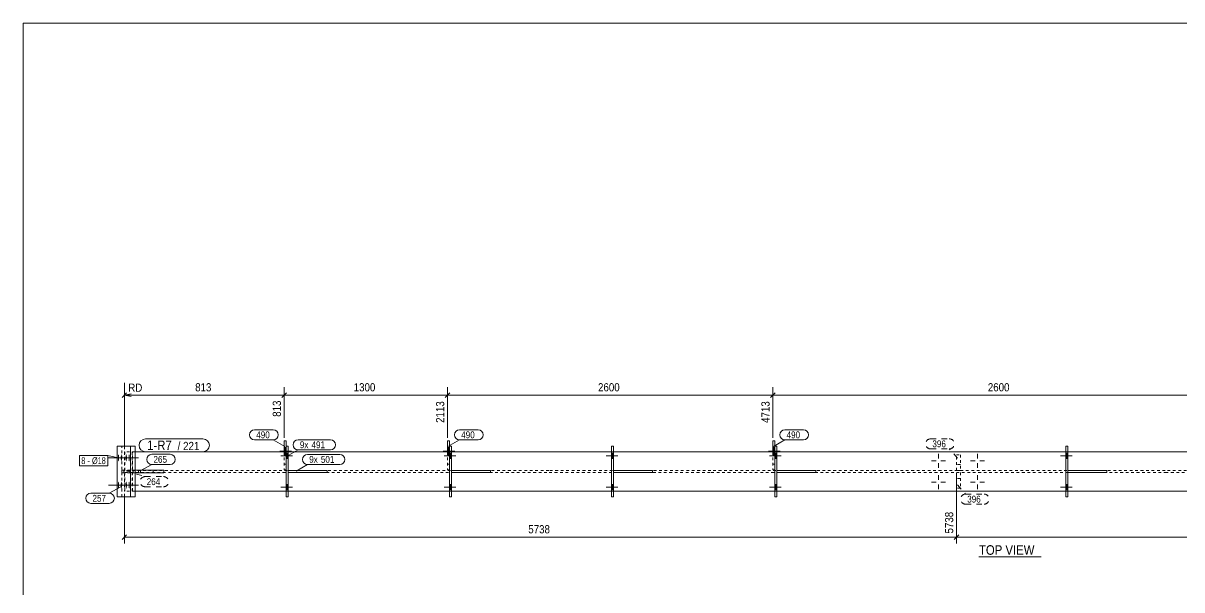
# Model space of a CAD drawing. Header units: millimetres. Extents: x 2 to 825, y 1 to 579.
# Drawn here: x 5 to 429.4, y 371.5 to 579 of the extents above; entities that cross this region are included whole.
import ezdxf

# ---------------------------------------------------------------- set-up
doc = ezdxf.new("R2010")
doc.units = ezdxf.units.MM
for name, pattern in [('XKITLINE00', [0]), ('XKITLINE01', [4, 1, -1, 1, -1]), ('XKITLINE02', [4, 2, -2])]:
    doc.linetypes.add(name, pattern=pattern)
for name, color, linetype, lineweight in [('Bolt', 3, 'Continuous', 0), ('BoltMark', 7, 'Continuous', 0), ('Dimensions', 7, 'Continuous', 0), ('DrawingSheet', 5, 'Continuous', 0), ('OtherObjectType', 7, 'Continuous', 0), ('Part', 2, 'Continuous', 0), ('PartMark', 7, 'Continuous', 0)]:
    doc.layers.add(name, color=color, linetype=linetype, lineweight=lineweight)
doc.styles.add('ARIAL', font='ARIAL.TTF')
doc.styles.add('ARIAL_NARROW', font='ARIALN.TTF')

# ---------------------------------------------------------------- blocks, each defined once
blk = doc.blocks.new('*A55')
at = {"layer": 'Bolt'}
blk.add_hatch(color=3, dxfattribs=at).paths.add_polyline_path([(161.13, 420.83), (160.41, 420.83), (160.41, 423.64), (161.13, 423.64)], flags=17)
at = {"layer": 'Bolt', "color": 3, "linetype": 'XKITLINE00', "lineweight": 0}
for p, q in [((163.06, 422.23), (158.77, 422.23)), ((161.13, 423.64), (160.41, 423.64)), ((161.13, 420.83), (160.41, 420.83))]:
    blk.add_line(p, q, dxfattribs=at)
blk = doc.blocks.new('*A56')
at = {"layer": 'Bolt'}
for points in [[(161.13, 421.52), (161.84, 421.52), (161.84, 419.52), (161.13, 419.52)], [(161.13, 421.52), (161.84, 421.52), (161.84, 419.52), (161.13, 419.52)], [(161.13, 410.09), (161.84, 410.09), (161.84, 408.09), (161.13, 408.09)], [(161.13, 410.09), (161.84, 410.09), (161.84, 408.09), (161.13, 408.09)]]:
    blk.add_hatch(color=3, dxfattribs=at).paths.add_polyline_path(points, flags=17)
at = {"layer": 'Bolt', "color": 3, "linetype": 'XKITLINE00', "lineweight": 0}
for p, q in [((163.5, 420.52), (159.21, 420.52)), ((163.5, 420.52), (159.21, 420.52)), ((161.84, 421.52), (161.13, 421.52)), ((161.84, 421.52), (161.13, 421.52)), ((161.84, 419.52), (161.13, 419.52)), ((161.84, 419.52), (161.13, 419.52)), ((163.5, 409.09), (159.21, 409.09)), ((163.5, 409.09), (159.21, 409.09)), ((161.84, 410.09), (161.13, 410.09)), ((161.84, 410.09), (161.13, 410.09)), ((161.84, 408.09), (161.13, 408.09)), ((161.84, 408.09), (161.13, 408.09))]:
    blk.add_line(p, q, dxfattribs=at)
blk = doc.blocks.new('*A57')
at = {"layer": 'Bolt'}
for points in [[(220.48, 421.52), (221.2, 421.52), (221.2, 419.52), (220.48, 419.52)], [(220.48, 421.52), (221.2, 421.52), (221.2, 419.52), (220.48, 419.52)], [(220.48, 410.09), (221.2, 410.09), (221.2, 408.09), (220.48, 408.09)], [(220.48, 410.09), (221.2, 410.09), (221.2, 408.09), (220.48, 408.09)]]:
    blk.add_hatch(color=3, dxfattribs=at).paths.add_polyline_path(points, flags=17)
at = {"layer": 'Bolt', "color": 3, "linetype": 'XKITLINE00', "lineweight": 0}
for p, q in [((222.86, 420.52), (218.57, 420.52)), ((222.86, 420.52), (218.57, 420.52)), ((221.2, 421.52), (220.48, 421.52)), ((221.2, 421.52), (220.48, 421.52)), ((221.2, 419.52), (220.48, 419.52)), ((221.2, 419.52), (220.48, 419.52)), ((222.86, 409.09), (218.57, 409.09)), ((222.86, 409.09), (218.57, 409.09)), ((221.2, 410.09), (220.48, 410.09)), ((221.2, 410.09), (220.48, 410.09)), ((221.2, 408.09), (220.48, 408.09)), ((221.2, 408.09), (220.48, 408.09))]:
    blk.add_line(p, q, dxfattribs=at)
blk = doc.blocks.new('*A58')
at = {"layer": 'Bolt'}
blk.add_hatch(color=3, dxfattribs=at).paths.add_polyline_path([(280.3, 420.83), (279.58, 420.83), (279.58, 423.64), (280.3, 423.64)], flags=17)
at = {"layer": 'Bolt', "color": 3, "linetype": 'XKITLINE00', "lineweight": 0}
for p, q in [((282.23, 422.23), (277.94, 422.23)), ((280.3, 423.64), (279.58, 423.64)), ((280.3, 420.83), (279.58, 420.83))]:
    blk.add_line(p, q, dxfattribs=at)
blk = doc.blocks.new('*A59')
at = {"layer": 'Bolt'}
for points in [[(280.3, 421.52), (281.01, 421.52), (281.01, 419.52), (280.3, 419.52)], [(280.3, 421.52), (281.01, 421.52), (281.01, 419.52), (280.3, 419.52)], [(280.3, 410.09), (281.01, 410.09), (281.01, 408.09), (280.3, 408.09)], [(280.3, 410.09), (281.01, 410.09), (281.01, 408.09), (280.3, 408.09)]]:
    blk.add_hatch(color=3, dxfattribs=at).paths.add_polyline_path(points, flags=17)
at = {"layer": 'Bolt', "color": 3, "linetype": 'XKITLINE00', "lineweight": 0}
for p, q in [((282.67, 420.52), (278.38, 420.52)), ((282.67, 420.52), (278.38, 420.52)), ((281.01, 421.52), (280.3, 421.52)), ((281.01, 421.52), (280.3, 421.52)), ((281.01, 419.52), (280.3, 419.52)), ((281.01, 419.52), (280.3, 419.52)), ((282.67, 409.09), (278.38, 409.09)), ((282.67, 409.09), (278.38, 409.09)), ((281.01, 410.09), (280.3, 410.09)), ((281.01, 410.09), (280.3, 410.09)), ((281.01, 408.09), (280.3, 408.09)), ((281.01, 408.09), (280.3, 408.09))]:
    blk.add_line(p, q, dxfattribs=at)
blk = doc.blocks.new('*A60')
at = {"layer": 'Bolt'}
for points in [[(386.86, 421.52), (387.57, 421.52), (387.57, 419.52), (386.86, 419.52)], [(386.86, 421.52), (387.57, 421.52), (387.57, 419.52), (386.86, 419.52)], [(386.86, 410.09), (387.57, 410.09), (387.57, 408.09), (386.86, 408.09)], [(386.86, 410.09), (387.57, 410.09), (387.57, 408.09), (386.86, 408.09)]]:
    blk.add_hatch(color=3, dxfattribs=at).paths.add_polyline_path(points, flags=17)
at = {"layer": 'Bolt', "color": 3, "linetype": 'XKITLINE00', "lineweight": 0}
for p, q in [((389.23, 420.52), (384.95, 420.52)), ((389.23, 420.52), (384.95, 420.52)), ((387.57, 421.52), (386.86, 421.52)), ((387.57, 421.52), (386.86, 421.52)), ((387.57, 419.52), (386.86, 419.52)), ((387.57, 419.52), (386.86, 419.52)), ((389.23, 409.09), (384.95, 409.09)), ((389.23, 409.09), (384.95, 409.09)), ((387.57, 410.09), (386.86, 410.09)), ((387.57, 410.09), (386.86, 410.09)), ((387.57, 408.09), (386.86, 408.09)), ((387.57, 408.09), (386.86, 408.09))]:
    blk.add_line(p, q, dxfattribs=at)
blk = doc.blocks.new('*A69')
at = {"layer": 'Bolt'}
for points in [[(40.14, 419.74), (40.14, 419.68), (40.14, 419.61), (40.14, 419.55), (40.14, 419.49), (40.13, 419.43), (40.13, 419.37), (40.13, 419.31), (40.12, 419.25), (40.12, 419.2), (40.11, 419.14), (40.11, 419.09), (40.1, 419.04), (40.09, 418.99), (40.08, 418.94), (40.08, 418.89), (40.07, 418.85), (40.06, 418.81), (40.05, 418.77), (40.04, 418.73), (40.03, 418.7), (40.02, 418.67), (40.01, 418.64), (40, 418.62), (39.99, 418.59), (39.98, 418.57), (39.97, 418.56), (39.96, 418.54), (39.95, 418.53), (39.94, 418.52), (39.93, 418.52), (39.92, 418.52), (39.91, 418.52), (39.9, 418.52), (39.89, 418.53), (39.87, 418.54), (39.86, 418.56), (39.85, 418.57), (39.84, 418.59), (39.83, 418.62), (39.82, 418.64), (39.81, 418.67), (39.8, 418.7), (39.79, 418.73), (39.78, 418.77), (39.78, 418.81), (39.77, 418.85), (39.76, 418.89), (39.75, 418.94), (39.74, 418.99), (39.74, 419.04), (39.73, 419.09), (39.73, 419.14), (39.72, 419.2), (39.72, 419.25), (39.71, 419.31), (39.71, 419.37), (39.7, 419.43), (39.7, 419.49), (39.7, 419.55), (39.7, 419.61), (39.7, 419.68), (39.69, 419.74), (39.69, 419.8), (39.69, 419.87), (39.7, 419.93), (39.7, 419.99), (39.7, 420.05), (39.7, 420.12), (39.7, 420.18), (39.71, 420.24), (39.71, 420.3), (39.72, 420.35), (39.72, 420.41), (39.73, 420.46), (39.73, 420.52), (39.74, 420.57), (39.74, 420.62), (39.75, 420.67), (39.76, 420.71), (39.77, 420.76), (39.78, 420.8), (39.78, 420.84), (39.79, 420.87), (39.8, 420.91), (39.81, 420.94), (39.82, 420.97), (39.83, 420.99), (39.84, 421.01), (39.85, 421.03), (39.86, 421.05), (39.87, 421.06), (39.89, 421.08), (39.9, 421.08), (39.91, 421.09), (39.92, 421.09), (39.93, 421.09), (39.94, 421.08), (39.95, 421.08), (39.96, 421.06), (39.97, 421.05), (39.98, 421.03), (39.99, 421.01), (40, 420.99), (40.01, 420.97), (40.02, 420.94), (40.03, 420.91), (40.04, 420.87), (40.05, 420.84), (40.06, 420.8), (40.07, 420.76), (40.08, 420.71), (40.08, 420.67), (40.09, 420.62), (40.1, 420.57), (40.11, 420.52), (40.11, 420.46), (40.12, 420.41), (40.12, 420.35), (40.13, 420.3), (40.13, 420.24), (40.13, 420.18), (40.14, 420.12), (40.14, 420.05), (40.14, 419.99), (40.14, 419.93), (40.14, 419.87), (40.14, 419.8)], [(41.19, 419.74), (41.19, 419.68), (41.19, 419.61), (41.19, 419.55), (41.19, 419.49), (41.18, 419.43), (41.18, 419.37), (41.17, 419.31), (41.17, 419.25), (41.17, 419.2), (41.16, 419.14), (41.15, 419.09), (41.15, 419.04), (41.14, 418.99), (41.13, 418.94), (41.13, 418.89), (41.12, 418.85), (41.11, 418.81), (41.1, 418.77), (41.09, 418.73), (41.08, 418.7), (41.07, 418.67), (41.06, 418.64), (41.05, 418.62), (41.04, 418.59), (41.03, 418.57), (41.02, 418.56), (41.01, 418.54), (41, 418.53), (40.99, 418.52), (40.98, 418.52), (40.97, 418.52), (40.96, 418.52), (40.95, 418.52), (40.93, 418.53), (40.92, 418.54), (40.91, 418.56), (40.9, 418.57), (40.89, 418.59), (40.88, 418.62), (40.87, 418.64), (40.86, 418.67), (40.85, 418.7), (40.84, 418.73), (40.83, 418.77), (40.82, 418.81), (40.82, 418.85), (40.81, 418.89), (40.8, 418.94), (40.79, 418.99), (40.79, 419.04), (40.78, 419.09), (40.77, 419.14), (40.77, 419.2), (40.76, 419.25), (40.76, 419.31), (40.76, 419.37), (40.75, 419.43), (40.75, 419.49), (40.75, 419.55), (40.75, 419.61), (40.74, 419.68), (40.74, 419.74), (40.74, 419.8), (40.74, 419.87), (40.74, 419.93), (40.75, 419.99), (40.75, 420.05), (40.75, 420.12), (40.75, 420.18), (40.76, 420.24), (40.76, 420.3), (40.76, 420.35), (40.77, 420.41), (40.77, 420.46), (40.78, 420.52), (40.79, 420.57), (40.79, 420.62), (40.8, 420.67), (40.81, 420.71), (40.82, 420.76), (40.82, 420.8), (40.83, 420.84), (40.84, 420.87), (40.85, 420.91), (40.86, 420.94), (40.87, 420.97), (40.88, 420.99), (40.89, 421.01), (40.9, 421.03), (40.91, 421.05), (40.92, 421.06), (40.93, 421.08), (40.95, 421.08), (40.96, 421.09), (40.97, 421.09), (40.98, 421.09), (40.99, 421.08), (41, 421.08), (41.01, 421.06), (41.02, 421.05), (41.03, 421.03), (41.04, 421.01), (41.05, 420.99), (41.06, 420.97), (41.07, 420.94), (41.08, 420.91), (41.09, 420.87), (41.1, 420.84), (41.11, 420.8), (41.12, 420.76), (41.13, 420.71), (41.13, 420.67), (41.14, 420.62), (41.15, 420.57), (41.15, 420.52), (41.16, 420.46), (41.17, 420.41), (41.17, 420.35), (41.17, 420.3), (41.18, 420.24), (41.18, 420.18), (41.19, 420.12), (41.19, 420.05), (41.19, 419.99), (41.19, 419.93), (41.19, 419.87), (41.19, 419.8)], [(42.99, 419.74), (42.99, 419.68), (42.99, 419.61), (42.99, 419.55), (42.98, 419.49), (42.98, 419.43), (42.98, 419.37), (42.97, 419.31), (42.97, 419.25), (42.96, 419.2), (42.96, 419.14), (42.95, 419.09), (42.95, 419.04), (42.94, 418.99), (42.93, 418.94), (42.92, 418.89), (42.92, 418.85), (42.91, 418.81), (42.9, 418.77), (42.89, 418.73), (42.88, 418.7), (42.87, 418.67), (42.86, 418.64), (42.85, 418.62), (42.84, 418.59), (42.83, 418.57), (42.82, 418.56), (42.81, 418.54), (42.8, 418.53), (42.79, 418.52), (42.78, 418.52), (42.77, 418.52), (42.75, 418.52), (42.74, 418.52), (42.73, 418.53), (42.72, 418.54), (42.71, 418.56), (42.7, 418.57), (42.69, 418.59), (42.68, 418.62), (42.67, 418.64), (42.66, 418.67), (42.65, 418.7), (42.64, 418.73), (42.63, 418.77), (42.62, 418.81), (42.61, 418.85), (42.61, 418.89), (42.6, 418.94), (42.59, 418.99), (42.59, 419.04), (42.58, 419.09), (42.57, 419.14), (42.57, 419.2), (42.56, 419.25), (42.56, 419.31), (42.55, 419.37), (42.55, 419.43), (42.55, 419.49), (42.55, 419.55), (42.54, 419.61), (42.54, 419.68), (42.54, 419.74), (42.54, 419.8), (42.54, 419.87), (42.54, 419.93), (42.54, 419.99), (42.55, 420.05), (42.55, 420.12), (42.55, 420.18), (42.55, 420.24), (42.56, 420.3), (42.56, 420.35), (42.57, 420.41), (42.57, 420.46), (42.58, 420.52), (42.59, 420.57), (42.59, 420.62), (42.6, 420.67), (42.61, 420.71), (42.61, 420.76), (42.62, 420.8), (42.63, 420.84), (42.64, 420.87), (42.65, 420.91), (42.66, 420.94), (42.67, 420.97), (42.68, 420.99), (42.69, 421.01), (42.7, 421.03), (42.71, 421.05), (42.72, 421.06), (42.73, 421.08), (42.74, 421.08), (42.75, 421.09), (42.77, 421.09), (42.78, 421.09), (42.79, 421.08), (42.8, 421.08), (42.81, 421.06), (42.82, 421.05), (42.83, 421.03), (42.84, 421.01), (42.85, 420.99), (42.86, 420.97), (42.87, 420.94), (42.88, 420.91), (42.89, 420.87), (42.9, 420.84), (42.91, 420.8), (42.92, 420.76), (42.92, 420.71), (42.93, 420.67), (42.94, 420.62), (42.95, 420.57), (42.95, 420.52), (42.96, 420.46), (42.96, 420.41), (42.97, 420.35), (42.97, 420.3), (42.98, 420.24), (42.98, 420.18), (42.98, 420.12), (42.99, 420.05), (42.99, 419.99), (42.99, 419.93), (42.99, 419.87), (42.99, 419.8)], [(44.04, 419.74), (44.04, 419.68), (44.04, 419.61), (44.03, 419.55), (44.03, 419.49), (44.03, 419.43), (44.03, 419.37), (44.02, 419.31), (44.02, 419.25), (44.01, 419.2), (44.01, 419.14), (44, 419.09), (43.99, 419.04), (43.99, 418.99), (43.98, 418.94), (43.97, 418.89), (43.97, 418.85), (43.96, 418.81), (43.95, 418.77), (43.94, 418.73), (43.93, 418.7), (43.92, 418.67), (43.91, 418.64), (43.9, 418.62), (43.89, 418.59), (43.88, 418.57), (43.87, 418.56), (43.86, 418.54), (43.85, 418.53), (43.84, 418.52), (43.83, 418.52), (43.81, 418.52), (43.8, 418.52), (43.79, 418.52), (43.78, 418.53), (43.77, 418.54), (43.76, 418.56), (43.75, 418.57), (43.74, 418.59), (43.73, 418.62), (43.72, 418.64), (43.71, 418.67), (43.7, 418.7), (43.69, 418.73), (43.68, 418.77), (43.67, 418.81), (43.66, 418.85), (43.66, 418.89), (43.65, 418.94), (43.64, 418.99), (43.63, 419.04), (43.63, 419.09), (43.62, 419.14), (43.62, 419.2), (43.61, 419.25), (43.61, 419.31), (43.6, 419.37), (43.6, 419.43), (43.6, 419.49), (43.59, 419.55), (43.59, 419.61), (43.59, 419.68), (43.59, 419.74), (43.59, 419.8), (43.59, 419.87), (43.59, 419.93), (43.59, 419.99), (43.59, 420.05), (43.6, 420.12), (43.6, 420.18), (43.6, 420.24), (43.61, 420.3), (43.61, 420.35), (43.62, 420.41), (43.62, 420.46), (43.63, 420.52), (43.63, 420.57), (43.64, 420.62), (43.65, 420.67), (43.66, 420.71), (43.66, 420.76), (43.67, 420.8), (43.68, 420.84), (43.69, 420.87), (43.7, 420.91), (43.71, 420.94), (43.72, 420.97), (43.73, 420.99), (43.74, 421.01), (43.75, 421.03), (43.76, 421.05), (43.77, 421.06), (43.78, 421.08), (43.79, 421.08), (43.8, 421.09), (43.81, 421.09), (43.83, 421.09), (43.84, 421.08), (43.85, 421.08), (43.86, 421.06), (43.87, 421.05), (43.88, 421.03), (43.89, 421.01), (43.9, 420.99), (43.91, 420.97), (43.92, 420.94), (43.93, 420.91), (43.94, 420.87), (43.95, 420.84), (43.96, 420.8), (43.97, 420.76), (43.97, 420.71), (43.98, 420.67), (43.99, 420.62), (43.99, 420.57), (44, 420.52), (44.01, 420.46), (44.01, 420.41), (44.02, 420.35), (44.02, 420.3), (44.03, 420.24), (44.03, 420.18), (44.03, 420.12), (44.03, 420.05), (44.04, 419.99), (44.04, 419.93), (44.04, 419.87), (44.04, 419.8)], [(40.14, 409.74), (40.14, 409.68), (40.14, 409.61), (40.14, 409.55), (40.14, 409.49), (40.13, 409.43), (40.13, 409.37), (40.13, 409.31), (40.12, 409.25), (40.12, 409.2), (40.11, 409.14), (40.11, 409.09), (40.1, 409.04), (40.09, 408.99), (40.08, 408.94), (40.08, 408.89), (40.07, 408.85), (40.06, 408.81), (40.05, 408.77), (40.04, 408.73), (40.03, 408.7), (40.02, 408.67), (40.01, 408.64), (40, 408.62), (39.99, 408.59), (39.98, 408.57), (39.97, 408.56), (39.96, 408.54), (39.95, 408.53), (39.94, 408.52), (39.93, 408.52), (39.92, 408.52), (39.91, 408.52), (39.9, 408.52), (39.89, 408.53), (39.87, 408.54), (39.86, 408.56), (39.85, 408.57), (39.84, 408.59), (39.83, 408.62), (39.82, 408.64), (39.81, 408.67), (39.8, 408.7), (39.79, 408.73), (39.78, 408.77), (39.78, 408.81), (39.77, 408.85), (39.76, 408.89), (39.75, 408.94), (39.74, 408.99), (39.74, 409.04), (39.73, 409.09), (39.73, 409.14), (39.72, 409.2), (39.72, 409.25), (39.71, 409.31), (39.71, 409.37), (39.7, 409.43), (39.7, 409.49), (39.7, 409.55), (39.7, 409.61), (39.7, 409.68), (39.69, 409.74), (39.69, 409.8), (39.69, 409.87), (39.7, 409.93), (39.7, 409.99), (39.7, 410.05), (39.7, 410.12), (39.7, 410.18), (39.71, 410.24), (39.71, 410.3), (39.72, 410.35), (39.72, 410.41), (39.73, 410.46), (39.73, 410.52), (39.74, 410.57), (39.74, 410.62), (39.75, 410.67), (39.76, 410.71), (39.77, 410.76), (39.78, 410.8), (39.78, 410.84), (39.79, 410.87), (39.8, 410.91), (39.81, 410.94), (39.82, 410.97), (39.83, 410.99), (39.84, 411.01), (39.85, 411.03), (39.86, 411.05), (39.87, 411.06), (39.89, 411.08), (39.9, 411.08), (39.91, 411.09), (39.92, 411.09), (39.93, 411.09), (39.94, 411.08), (39.95, 411.08), (39.96, 411.06), (39.97, 411.05), (39.98, 411.03), (39.99, 411.01), (40, 410.99), (40.01, 410.97), (40.02, 410.94), (40.03, 410.91), (40.04, 410.87), (40.05, 410.84), (40.06, 410.8), (40.07, 410.76), (40.08, 410.71), (40.08, 410.67), (40.09, 410.62), (40.1, 410.57), (40.11, 410.52), (40.11, 410.46), (40.12, 410.41), (40.12, 410.35), (40.13, 410.3), (40.13, 410.24), (40.13, 410.18), (40.14, 410.12), (40.14, 410.05), (40.14, 409.99), (40.14, 409.93), (40.14, 409.87), (40.14, 409.8)], [(41.19, 409.74), (41.19, 409.68), (41.19, 409.61), (41.19, 409.55), (41.19, 409.49), (41.18, 409.43), (41.18, 409.37), (41.17, 409.31), (41.17, 409.25), (41.17, 409.2), (41.16, 409.14), (41.15, 409.09), (41.15, 409.04), (41.14, 408.99), (41.13, 408.94), (41.13, 408.89), (41.12, 408.85), (41.11, 408.81), (41.1, 408.77), (41.09, 408.73), (41.08, 408.7), (41.07, 408.67), (41.06, 408.64), (41.05, 408.62), (41.04, 408.59), (41.03, 408.57), (41.02, 408.56), (41.01, 408.54), (41, 408.53), (40.99, 408.52), (40.98, 408.52), (40.97, 408.52), (40.96, 408.52), (40.95, 408.52), (40.93, 408.53), (40.92, 408.54), (40.91, 408.56), (40.9, 408.57), (40.89, 408.59), (40.88, 408.62), (40.87, 408.64), (40.86, 408.67), (40.85, 408.7), (40.84, 408.73), (40.83, 408.77), (40.82, 408.81), (40.82, 408.85), (40.81, 408.89), (40.8, 408.94), (40.79, 408.99), (40.79, 409.04), (40.78, 409.09), (40.77, 409.14), (40.77, 409.2), (40.76, 409.25), (40.76, 409.31), (40.76, 409.37), (40.75, 409.43), (40.75, 409.49), (40.75, 409.55), (40.75, 409.61), (40.74, 409.68), (40.74, 409.74), (40.74, 409.8), (40.74, 409.87), (40.74, 409.93), (40.75, 409.99), (40.75, 410.05), (40.75, 410.12), (40.75, 410.18), (40.76, 410.24), (40.76, 410.3), (40.76, 410.35), (40.77, 410.41), (40.77, 410.46), (40.78, 410.52), (40.79, 410.57), (40.79, 410.62), (40.8, 410.67), (40.81, 410.71), (40.82, 410.76), (40.82, 410.8), (40.83, 410.84), (40.84, 410.87), (40.85, 410.91), (40.86, 410.94), (40.87, 410.97), (40.88, 410.99), (40.89, 411.01), (40.9, 411.03), (40.91, 411.05), (40.92, 411.06), (40.93, 411.08), (40.95, 411.08), (40.96, 411.09), (40.97, 411.09), (40.98, 411.09), (40.99, 411.08), (41, 411.08), (41.01, 411.06), (41.02, 411.05), (41.03, 411.03), (41.04, 411.01), (41.05, 410.99), (41.06, 410.97), (41.07, 410.94), (41.08, 410.91), (41.09, 410.87), (41.1, 410.84), (41.11, 410.8), (41.12, 410.76), (41.13, 410.71), (41.13, 410.67), (41.14, 410.62), (41.15, 410.57), (41.15, 410.52), (41.16, 410.46), (41.17, 410.41), (41.17, 410.35), (41.17, 410.3), (41.18, 410.24), (41.18, 410.18), (41.19, 410.12), (41.19, 410.05), (41.19, 409.99), (41.19, 409.93), (41.19, 409.87), (41.19, 409.8)], [(42.99, 409.74), (42.99, 409.68), (42.99, 409.61), (42.99, 409.55), (42.98, 409.49), (42.98, 409.43), (42.98, 409.37), (42.97, 409.31), (42.97, 409.25), (42.96, 409.2), (42.96, 409.14), (42.95, 409.09), (42.95, 409.04), (42.94, 408.99), (42.93, 408.94), (42.92, 408.89), (42.92, 408.85), (42.91, 408.81), (42.9, 408.77), (42.89, 408.73), (42.88, 408.7), (42.87, 408.67), (42.86, 408.64), (42.85, 408.62), (42.84, 408.59), (42.83, 408.57), (42.82, 408.56), (42.81, 408.54), (42.8, 408.53), (42.79, 408.52), (42.78, 408.52), (42.77, 408.52), (42.75, 408.52), (42.74, 408.52), (42.73, 408.53), (42.72, 408.54), (42.71, 408.56), (42.7, 408.57), (42.69, 408.59), (42.68, 408.62), (42.67, 408.64), (42.66, 408.67), (42.65, 408.7), (42.64, 408.73), (42.63, 408.77), (42.62, 408.81), (42.61, 408.85), (42.61, 408.89), (42.6, 408.94), (42.59, 408.99), (42.59, 409.04), (42.58, 409.09), (42.57, 409.14), (42.57, 409.2), (42.56, 409.25), (42.56, 409.31), (42.55, 409.37), (42.55, 409.43), (42.55, 409.49), (42.55, 409.55), (42.54, 409.61), (42.54, 409.68), (42.54, 409.74), (42.54, 409.8), (42.54, 409.87), (42.54, 409.93), (42.54, 409.99), (42.55, 410.05), (42.55, 410.12), (42.55, 410.18), (42.55, 410.24), (42.56, 410.3), (42.56, 410.35), (42.57, 410.41), (42.57, 410.46), (42.58, 410.52), (42.59, 410.57), (42.59, 410.62), (42.6, 410.67), (42.61, 410.71), (42.61, 410.76), (42.62, 410.8), (42.63, 410.84), (42.64, 410.87), (42.65, 410.91), (42.66, 410.94), (42.67, 410.97), (42.68, 410.99), (42.69, 411.01), (42.7, 411.03), (42.71, 411.05), (42.72, 411.06), (42.73, 411.08), (42.74, 411.08), (42.75, 411.09), (42.77, 411.09), (42.78, 411.09), (42.79, 411.08), (42.8, 411.08), (42.81, 411.06), (42.82, 411.05), (42.83, 411.03), (42.84, 411.01), (42.85, 410.99), (42.86, 410.97), (42.87, 410.94), (42.88, 410.91), (42.89, 410.87), (42.9, 410.84), (42.91, 410.8), (42.92, 410.76), (42.92, 410.71), (42.93, 410.67), (42.94, 410.62), (42.95, 410.57), (42.95, 410.52), (42.96, 410.46), (42.96, 410.41), (42.97, 410.35), (42.97, 410.3), (42.98, 410.24), (42.98, 410.18), (42.98, 410.12), (42.99, 410.05), (42.99, 409.99), (42.99, 409.93), (42.99, 409.87), (42.99, 409.8)], [(44.04, 409.74), (44.04, 409.68), (44.04, 409.61), (44.03, 409.55), (44.03, 409.49), (44.03, 409.43), (44.03, 409.37), (44.02, 409.31), (44.02, 409.25), (44.01, 409.2), (44.01, 409.14), (44, 409.09), (43.99, 409.04), (43.99, 408.99), (43.98, 408.94), (43.97, 408.89), (43.97, 408.85), (43.96, 408.81), (43.95, 408.77), (43.94, 408.73), (43.93, 408.7), (43.92, 408.67), (43.91, 408.64), (43.9, 408.62), (43.89, 408.59), (43.88, 408.57), (43.87, 408.56), (43.86, 408.54), (43.85, 408.53), (43.84, 408.52), (43.83, 408.52), (43.81, 408.52), (43.8, 408.52), (43.79, 408.52), (43.78, 408.53), (43.77, 408.54), (43.76, 408.56), (43.75, 408.57), (43.74, 408.59), (43.73, 408.62), (43.72, 408.64), (43.71, 408.67), (43.7, 408.7), (43.69, 408.73), (43.68, 408.77), (43.67, 408.81), (43.66, 408.85), (43.66, 408.89), (43.65, 408.94), (43.64, 408.99), (43.63, 409.04), (43.63, 409.09), (43.62, 409.14), (43.62, 409.2), (43.61, 409.25), (43.61, 409.31), (43.6, 409.37), (43.6, 409.43), (43.6, 409.49), (43.59, 409.55), (43.59, 409.61), (43.59, 409.68), (43.59, 409.74), (43.59, 409.8), (43.59, 409.87), (43.59, 409.93), (43.59, 409.99), (43.59, 410.05), (43.6, 410.12), (43.6, 410.18), (43.6, 410.24), (43.61, 410.3), (43.61, 410.35), (43.62, 410.41), (43.62, 410.46), (43.63, 410.52), (43.63, 410.57), (43.64, 410.62), (43.65, 410.67), (43.66, 410.71), (43.66, 410.76), (43.67, 410.8), (43.68, 410.84), (43.69, 410.87), (43.7, 410.91), (43.71, 410.94), (43.72, 410.97), (43.73, 410.99), (43.74, 411.01), (43.75, 411.03), (43.76, 411.05), (43.77, 411.06), (43.78, 411.08), (43.79, 411.08), (43.8, 411.09), (43.81, 411.09), (43.83, 411.09), (43.84, 411.08), (43.85, 411.08), (43.86, 411.06), (43.87, 411.05), (43.88, 411.03), (43.89, 411.01), (43.9, 410.99), (43.91, 410.97), (43.92, 410.94), (43.93, 410.91), (43.94, 410.87), (43.95, 410.84), (43.96, 410.8), (43.97, 410.76), (43.97, 410.71), (43.98, 410.67), (43.99, 410.62), (43.99, 410.57), (44, 410.52), (44.01, 410.46), (44.01, 410.41), (44.02, 410.35), (44.02, 410.3), (44.03, 410.24), (44.03, 410.18), (44.03, 410.12), (44.03, 410.05), (44.04, 409.99), (44.04, 409.93), (44.04, 409.87), (44.04, 409.8)]]:
    blk.add_hatch(color=3, dxfattribs=at).paths.add_polyline_path(points, flags=17)
at = {"layer": 'Bolt', "color": 3, "linetype": 'XKITLINE00', "lineweight": 0}
for p, q in [((36.3, 419.8), (43.4, 419.8)), ((37.34, 419.8), (44.45, 419.8)), ((39.14, 419.8), (46.25, 419.8)), ((40.19, 419.8), (47.3, 419.8)), ((36.3, 409.8), (43.4, 409.8)), ((37.34, 409.8), (44.45, 409.8)), ((39.14, 409.8), (46.25, 409.8)), ((40.19, 409.8), (47.3, 409.8))]:
    blk.add_line(p, q, dxfattribs=at)
blk = doc.blocks.new('*A70')
at = {"layer": 'Part', "color": 7, "linetype": 'XKITLINE01', "lineweight": 0}
for p, q in [((42.06, 421.95), (42.06, 407.66)), ((42.18, 421.95), (42.06, 421.95)), ((45.97, 421.95), (42.06, 421.95)), ((42.18, 415.2), (42.18, 421.95)), ((45.07, 421.95), (44.94, 421.95)), ((44.94, 421.95), (44.94, 415.2)), ((45.07, 407.66), (45.07, 421.95)), ((102.03, 421.95), (101.31, 421.95)), ((161.84, 421.95), (161.13, 421.95)), ((221.2, 421.95), (220.48, 421.95)), ((281.01, 421.95), (280.3, 421.95)), ((387.57, 421.95), (386.86, 421.95)), ((77.93, 415.2), (42.18, 415.2)), ((42.18, 407.66), (42.18, 414.4)), ((42.18, 414.4), (77.93, 414.4)), ((44.94, 414.4), (44.94, 407.66)), ((137.74, 415.2), (78.03, 415.2)), ((78.03, 414.4), (137.74, 414.4)), ((197.56, 415.2), (137.84, 415.2)), ((137.84, 414.4), (197.56, 414.4)), ((256.91, 415.2), (197.66, 415.2)), ((197.66, 414.4), (256.91, 414.4)), ((316.73, 415.2), (257.01, 415.2)), ((257.01, 414.4), (316.73, 414.4)), ((423.29, 415.2), (316.83, 415.2)), ((316.83, 414.4), (423.29, 414.4)), ((483.1, 415.2), (423.39, 415.2)), ((423.39, 414.4), (483.1, 414.4)), ((42.06, 407.66), (42.18, 407.66)), ((45.97, 407.66), (42.06, 407.66)), ((44.94, 407.66), (45.07, 407.66)), ((102.03, 407.66), (101.31, 407.66)), ((161.84, 407.66), (161.13, 407.66)), ((221.2, 407.66), (220.48, 407.66)), ((281.01, 407.66), (280.3, 407.66)), ((387.57, 407.66), (386.86, 407.66))]:
    blk.add_line(p, q, dxfattribs=at)
at = {"layer": 'Part', "color": 2, "linetype": 'XKITLINE00', "lineweight": 0}
for p, q in [((77.93, 421.95), (45.97, 421.95)), ((101.31, 421.95), (78.03, 421.95)), ((137.74, 421.95), (102.03, 421.95)), ((161.13, 421.95), (137.84, 421.95)), ((197.56, 421.95), (161.84, 421.95)), ((220.48, 421.95), (197.66, 421.95)), ((256.91, 421.95), (221.2, 421.95)), ((280.3, 421.95), (257.01, 421.95)), ((316.73, 421.95), (281.01, 421.95)), ((386.86, 421.95), (316.83, 421.95)), ((423.29, 421.95), (387.57, 421.95)), ((446.67, 421.95), (423.39, 421.95)), ((77.93, 407.66), (45.97, 407.66)), ((101.31, 407.66), (78.03, 407.66)), ((137.74, 407.66), (102.03, 407.66)), ((161.13, 407.66), (137.84, 407.66)), ((197.56, 407.66), (161.84, 407.66)), ((220.48, 407.66), (197.66, 407.66)), ((256.91, 407.66), (221.2, 407.66)), ((280.3, 407.66), (257.01, 407.66)), ((316.73, 407.66), (281.01, 407.66)), ((386.86, 407.66), (316.83, 407.66)), ((423.29, 407.66), (387.57, 407.66)), ((446.67, 407.66), (423.39, 407.66))]:
    blk.add_line(p, q, dxfattribs=at)
blk = doc.blocks.new('*A71')
at = {"layer": 'Part', "color": 2, "linetype": 'XKITLINE00', "lineweight": 0}
for p, q in [((100.6, 426.09), (100.6, 421.95)), ((100.6, 426.09), (101.31, 426.09)), ((101.31, 426.09), (101.31, 424.09))]:
    blk.add_line(p, q, dxfattribs=at)
at = {"layer": 'Part', "color": 7, "linetype": 'XKITLINE01', "lineweight": 0}
for p, q in [((100.6, 421.95), (100.6, 415.37)), ((101.31, 424.09), (101.31, 415.37)), ((100.6, 417.52), (101.31, 417.52)), ((101.31, 415.37), (100.6, 415.37))]:
    blk.add_line(p, q, dxfattribs=at)
blk = doc.blocks.new('*A72')
at = {"layer": 'Part', "color": 2, "linetype": 'XKITLINE00', "lineweight": 0}
for p, q in [((102.03, 415.16), (116.31, 415.16)), ((116.31, 414.45), (102.03, 414.45)), ((116.31, 414.45), (116.31, 415.16))]:
    blk.add_line(p, q, dxfattribs=at)
at = {"layer": 'Part', "color": 7, "linetype": 'XKITLINE01', "lineweight": 0}
blk.add_line((102.03, 414.45), (102.03, 415.16), dxfattribs=at)
blk.add_line((102.03, 414.45), (102.03, 415.16), dxfattribs=at)
blk = doc.blocks.new('*A73')
at = {"layer": 'Part', "color": 2, "linetype": 'XKITLINE00', "lineweight": 0}
for p, q in [((101.31, 424.09), (102.03, 424.09)), ((101.31, 405.52), (101.31, 424.09)), ((102.03, 424.09), (102.03, 405.52)), ((102.03, 405.52), (101.31, 405.52))]:
    blk.add_line(p, q, dxfattribs=at)
at = {"layer": 'Part', "color": 7, "linetype": 'XKITLINE01', "lineweight": 0}
blk.add_line((101.31, 405.52), (101.31, 424.09), dxfattribs=at)
blk = doc.blocks.new('*A74')
at = {"layer": 'Part', "color": 2, "linetype": 'XKITLINE00', "lineweight": 0}
for p, q in [((160.41, 426.09), (160.41, 421.95)), ((160.41, 426.09), (161.13, 426.09)), ((161.13, 426.09), (161.13, 424.09))]:
    blk.add_line(p, q, dxfattribs=at)
at = {"layer": 'Part', "color": 7, "linetype": 'XKITLINE01', "lineweight": 0}
for p, q in [((160.41, 421.95), (160.41, 415.37)), ((161.13, 424.09), (161.13, 415.37)), ((160.41, 417.52), (161.13, 417.52)), ((161.13, 415.37), (160.41, 415.37))]:
    blk.add_line(p, q, dxfattribs=at)
blk = doc.blocks.new('*A75')
at = {"layer": 'Part', "color": 2, "linetype": 'XKITLINE00', "lineweight": 0}
for p, q in [((161.84, 415.16), (176.13, 415.16)), ((176.13, 414.45), (161.84, 414.45)), ((176.13, 414.45), (176.13, 415.16))]:
    blk.add_line(p, q, dxfattribs=at)
at = {"layer": 'Part', "color": 7, "linetype": 'XKITLINE01', "lineweight": 0}
blk.add_line((161.84, 414.45), (161.84, 415.16), dxfattribs=at)
blk.add_line((161.84, 414.45), (161.84, 415.16), dxfattribs=at)
blk = doc.blocks.new('*A76')
at = {"layer": 'Part', "color": 2, "linetype": 'XKITLINE00', "lineweight": 0}
for p, q in [((161.13, 424.09), (161.84, 424.09)), ((161.13, 405.52), (161.13, 424.09)), ((161.84, 424.09), (161.84, 405.52)), ((161.84, 405.52), (161.13, 405.52))]:
    blk.add_line(p, q, dxfattribs=at)
at = {"layer": 'Part', "color": 7, "linetype": 'XKITLINE01', "lineweight": 0}
blk.add_line((161.13, 405.52), (161.13, 424.09), dxfattribs=at)
blk = doc.blocks.new('*A77')
at = {"layer": 'Part', "color": 2, "linetype": 'XKITLINE00', "lineweight": 0}
for p, q in [((221.2, 415.16), (235.48, 415.16)), ((235.48, 414.45), (221.2, 414.45)), ((235.48, 414.45), (235.48, 415.16))]:
    blk.add_line(p, q, dxfattribs=at)
at = {"layer": 'Part', "color": 7, "linetype": 'XKITLINE01', "lineweight": 0}
blk.add_line((221.2, 414.45), (221.2, 415.16), dxfattribs=at)
blk.add_line((221.2, 414.45), (221.2, 415.16), dxfattribs=at)
blk = doc.blocks.new('*A78')
at = {"layer": 'Part', "color": 2, "linetype": 'XKITLINE00', "lineweight": 0}
for p, q in [((220.48, 424.09), (221.2, 424.09)), ((220.48, 405.52), (220.48, 424.09)), ((221.2, 424.09), (221.2, 405.52)), ((221.2, 405.52), (220.48, 405.52))]:
    blk.add_line(p, q, dxfattribs=at)
at = {"layer": 'Part', "color": 7, "linetype": 'XKITLINE01', "lineweight": 0}
blk.add_line((220.48, 405.52), (220.48, 424.09), dxfattribs=at)
blk = doc.blocks.new('*A79')
at = {"layer": 'Part', "color": 2, "linetype": 'XKITLINE00', "lineweight": 0}
for p, q in [((279.58, 426.09), (279.58, 421.95)), ((279.58, 426.09), (280.3, 426.09)), ((280.3, 426.09), (280.3, 424.09))]:
    blk.add_line(p, q, dxfattribs=at)
at = {"layer": 'Part', "color": 7, "linetype": 'XKITLINE01', "lineweight": 0}
for p, q in [((279.58, 421.95), (279.58, 415.37)), ((280.3, 424.09), (280.3, 415.37)), ((279.58, 417.52), (280.3, 417.52)), ((280.3, 415.37), (279.58, 415.37))]:
    blk.add_line(p, q, dxfattribs=at)
blk = doc.blocks.new('*A80')
at = {"layer": 'Part', "color": 2, "linetype": 'XKITLINE00', "lineweight": 0}
for p, q in [((281.01, 415.16), (295.3, 415.16)), ((295.3, 414.45), (281.01, 414.45)), ((295.3, 414.45), (295.3, 415.16))]:
    blk.add_line(p, q, dxfattribs=at)
at = {"layer": 'Part', "color": 7, "linetype": 'XKITLINE01', "lineweight": 0}
blk.add_line((281.01, 414.45), (281.01, 415.16), dxfattribs=at)
blk.add_line((281.01, 414.45), (281.01, 415.16), dxfattribs=at)
blk = doc.blocks.new('*A81')
at = {"layer": 'Part', "color": 2, "linetype": 'XKITLINE00', "lineweight": 0}
for p, q in [((280.3, 424.09), (281.01, 424.09)), ((280.3, 405.52), (280.3, 424.09)), ((281.01, 424.09), (281.01, 405.52)), ((281.01, 405.52), (280.3, 405.52))]:
    blk.add_line(p, q, dxfattribs=at)
at = {"layer": 'Part', "color": 7, "linetype": 'XKITLINE01', "lineweight": 0}
blk.add_line((280.3, 405.52), (280.3, 424.09), dxfattribs=at)
blk = doc.blocks.new('*A82')
at = {"layer": 'Part', "color": 2, "linetype": 'XKITLINE00', "lineweight": 0}
for p, q in [((387.57, 415.16), (401.86, 415.16)), ((401.86, 414.45), (387.57, 414.45)), ((401.86, 414.45), (401.86, 415.16))]:
    blk.add_line(p, q, dxfattribs=at)
at = {"layer": 'Part', "color": 7, "linetype": 'XKITLINE01', "lineweight": 0}
blk.add_line((387.57, 414.45), (387.57, 415.16), dxfattribs=at)
blk.add_line((387.57, 414.45), (387.57, 415.16), dxfattribs=at)
blk = doc.blocks.new('*A83')
at = {"layer": 'Part', "color": 2, "linetype": 'XKITLINE00', "lineweight": 0}
for p, q in [((386.86, 424.09), (387.57, 424.09)), ((386.86, 405.52), (386.86, 424.09)), ((387.57, 424.09), (387.57, 405.52)), ((387.57, 405.52), (386.86, 405.52))]:
    blk.add_line(p, q, dxfattribs=at)
at = {"layer": 'Part', "color": 7, "linetype": 'XKITLINE01', "lineweight": 0}
blk.add_line((386.86, 405.52), (386.86, 424.09), dxfattribs=at)
blk = doc.blocks.new('*A98')
at = {"layer": 'Part', "color": 7, "linetype": 'XKITLINE01', "lineweight": 0}
for p, q in [((346.84, 415.2), (346.84, 420.92)), ((346.84, 420.92), (348.27, 420.92)), ((348.27, 420.92), (348.27, 415.2)), ((348.27, 417.35), (346.84, 417.35)), ((348.27, 415.2), (346.84, 415.2))]:
    blk.add_line(p, q, dxfattribs=at)
blk = doc.blocks.new('*A99')
at = {"layer": 'Part', "color": 7, "linetype": 'XKITLINE01', "lineweight": 0}
for p, q in [((346.84, 408.69), (346.84, 414.4)), ((346.84, 414.4), (348.27, 414.4)), ((348.27, 412.26), (346.84, 412.26)), ((348.27, 414.4), (348.27, 408.69)), ((348.27, 408.69), (346.84, 408.69))]:
    blk.add_line(p, q, dxfattribs=at)
blk = doc.blocks.new('*A100')
at = {"layer": 'Part', "color": 7, "linetype": 'XKITLINE01', "lineweight": 0}
for p, q in [((45.29, 414.37), (45.29, 415.23)), ((45.29, 415.23), (45.97, 415.23)), ((45.97, 414.37), (45.29, 414.37)), ((47.21, 414.37), (47.21, 415.23)), ((56.5, 415.23), (56.5, 414.37))]:
    blk.add_line(p, q, dxfattribs=at)
at = {"layer": 'Part', "color": 2, "linetype": 'XKITLINE00', "lineweight": 0}
for p, q in [((45.97, 414.37), (45.97, 415.23)), ((56.5, 415.23), (45.97, 415.23)), ((56.5, 414.37), (45.97, 414.37)), ((47.93, 414.37), (47.93, 415.23)), ((56.5, 414.37), (56.5, 415.23))]:
    blk.add_line(p, q, dxfattribs=at)
blk = doc.blocks.new('*A101')
at = {"layer": 'Part', "color": 7, "linetype": 'XKITLINE01', "lineweight": 0}
for p, q in [((41.17, 415.23), (52.6, 415.23)), ((41.17, 414.37), (41.17, 415.23)), ((41.17, 414.37), (52.6, 414.37)), ((41.83, 414.37), (41.83, 415.23)), ((44.03, 414.37), (44.03, 415.23)), ((44.2, 414.37), (44.2, 415.23)), ((52.6, 415.23), (52.6, 414.37)), ((52.6, 414.37), (52.6, 415.23))]:
    blk.add_line(p, q, dxfattribs=at)
blk = doc.blocks.new('*A102')
at = {"layer": 'Part', "color": 2, "linetype": 'XKITLINE00', "lineweight": 0}
for p, q in [((39.47, 405.52), (39.47, 424.09)), ((39.47, 424.09), (44.26, 424.09)), ((45.97, 424.09), (44.26, 424.09)), ((44.26, 405.52), (44.26, 424.09)), ((45.97, 405.52), (45.97, 424.09)), ((45.97, 405.52), (39.47, 405.52))]:
    blk.add_line(p, q, dxfattribs=at)
at = {"layer": 'Part', "color": 7, "linetype": 'XKITLINE01', "lineweight": 0}
blk.add_line((41.17, 405.52), (41.17, 424.09), dxfattribs=at)
blk = doc.blocks.new('*A103')
at = {"layer": 'Bolt', "color": 3, "linetype": 'XKITLINE00', "lineweight": 0}
for p, q in [((340.23, 421.3), (340.23, 419.59)), ((354.52, 421.3), (354.52, 419.59)), ((337.66, 418.73), (339.38, 418.73)), ((340.23, 416.16), (340.23, 417.87)), ((342.81, 418.73), (341.09, 418.73)), ((351.95, 418.73), (353.66, 418.73)), ((354.52, 416.16), (354.52, 417.87)), ((357.09, 418.73), (355.38, 418.73)), ((340.23, 413.45), (340.23, 411.73)), ((354.52, 413.45), (354.52, 411.73)), ((337.66, 410.87), (339.38, 410.87)), ((340.23, 408.3), (340.23, 410.02)), ((342.81, 410.87), (341.09, 410.87)), ((351.95, 410.87), (353.66, 410.87)), ((354.52, 408.3), (354.52, 410.02)), ((357.09, 410.87), (355.38, 410.87))]:
    blk.add_line(p, q, dxfattribs=at)
blk = doc.blocks.new('*A104')
at = {"layer": 'Bolt'}
blk.add_hatch(color=3, dxfattribs=at).paths.add_polyline_path([(101.31, 420.83), (100.6, 420.83), (100.6, 423.64), (101.31, 423.64)], flags=17)
at = {"layer": 'Bolt', "color": 3, "linetype": 'XKITLINE00', "lineweight": 0}
for p, q in [((103.24, 422.23), (98.96, 422.23)), ((101.31, 423.64), (100.6, 423.64)), ((101.31, 420.83), (100.6, 420.83))]:
    blk.add_line(p, q, dxfattribs=at)
blk = doc.blocks.new('*A105')
at = {"layer": 'Bolt'}
for points in [[(101.31, 421.52), (102.03, 421.52), (102.03, 419.52), (101.31, 419.52)], [(101.31, 421.52), (102.03, 421.52), (102.03, 419.52), (101.31, 419.52)], [(101.31, 410.09), (102.03, 410.09), (102.03, 408.09), (101.31, 408.09)], [(101.31, 410.09), (102.03, 410.09), (102.03, 408.09), (101.31, 408.09)]]:
    blk.add_hatch(color=3, dxfattribs=at).paths.add_polyline_path(points, flags=17)
at = {"layer": 'Bolt', "color": 3, "linetype": 'XKITLINE00', "lineweight": 0}
for p, q in [((103.68, 420.52), (99.4, 420.52)), ((103.68, 420.52), (99.4, 420.52)), ((102.03, 421.52), (101.31, 421.52)), ((102.03, 421.52), (101.31, 421.52)), ((102.03, 419.52), (101.31, 419.52)), ((102.03, 419.52), (101.31, 419.52)), ((103.68, 409.09), (99.4, 409.09)), ((103.68, 409.09), (99.4, 409.09)), ((102.03, 410.09), (101.31, 410.09)), ((102.03, 410.09), (101.31, 410.09)), ((102.03, 408.09), (101.31, 408.09)), ((102.03, 408.09), (101.31, 408.09))]:
    blk.add_line(p, q, dxfattribs=at)
blk = doc.blocks.new('*A123')
at = {"layer": 'DrawingSheet', "color": 5, "linetype": 'XKITLINE00', "lineweight": 0}
for p, q in [((825, 579), (5, 579)), ((5, 579), (5, 5))]:
    blk.add_line(p, q, dxfattribs=at)
blk = doc.blocks.new('*A198')
at = {"layer": 'Dimensions', "color": 7, "linetype": 'XKITLINE00', "lineweight": 0}
for p, q in [((346.84, 414.2), (346.84, 388.4)), ((680, 406.66), (680, 388.4)), ((347.69, 391.65), (346, 389.95)), ((346.84, 390.8), (680, 390.8)), ((680.85, 391.65), (679.15, 389.95))]:
    blk.add_line(p, q, dxfattribs=at)
at = {"layer": 'Dimensions', "color": 3}
for p in [(346.84, 390.8), (680, 390.8)]:
    blk.add_point(p, dxfattribs=at)
at = {"layer": 'Dimensions', "color": 3, "style": 'ARIAL', "width": 0.85}
blk.add_text('11598', height=3, rotation=90.0002, dxfattribs=at).set_placement((678.8, 392.1))
blk.add_text('5860', height=3, dxfattribs=at).set_placement((508.97, 392.15))
blk = doc.blocks.new('*A199')
at = {"layer": 'Dimensions', "color": 7, "linetype": 'XKITLINE00', "lineweight": 0}
for p, q in [((279.58, 427.09), (279.58, 445.65)), ((445.96, 427.09), (445.96, 445.65)), ((280.43, 443.65), (278.74, 441.95)), ((279.58, 442.8), (445.96, 442.8)), ((446.81, 443.65), (445.11, 441.95))]:
    blk.add_line(p, q, dxfattribs=at)
at = {"layer": 'Dimensions', "color": 3}
for p in [(279.58, 442.8), (445.96, 442.8)]:
    blk.add_point(p, dxfattribs=at)
at = {"layer": 'Dimensions', "color": 3, "style": 'ARIAL', "width": 0.85}
blk.add_text('2600', height=3, dxfattribs=at).set_placement((358.32, 444.15))
blk.add_text('7313', height=3, rotation=90.0002, dxfattribs=at).set_placement((444.76, 432.6))
blk = doc.blocks.new('*A200')
at = {"layer": 'OtherObjectType', "color": 7, "linetype": 'XKITLINE00', "lineweight": 0}
blk.add_line((355.07, 383.55), (377.89, 383.55), dxfattribs=at)
at = {"layer": 'OtherObjectType', "color": 7, "style": 'ARIAL', "width": 0.85}
blk.add_text('TOP VIEW', height=3.5, dxfattribs=at).set_placement((355.07, 384.3))
blk = doc.blocks.new('*A201')
at = {"layer": 'Dimensions', "color": 7, "linetype": 'XKITLINE00', "lineweight": 0}
for p, q in [((346.84, 414.2), (346.84, 388.4)), ((42.06, 406.66), (42.06, 388.4)), ((42.9, 391.65), (41.21, 389.95)), ((42.06, 390.8), (346.84, 390.8)), ((347.69, 391.65), (346, 389.95))]:
    blk.add_line(p, q, dxfattribs=at)
at = {"layer": 'Dimensions', "color": 3}
for p in [(42.06, 390.8), (346.84, 390.8)]:
    blk.add_point(p, dxfattribs=at)
at = {"layer": 'Dimensions', "color": 3, "style": 'ARIAL', "width": 0.85}
blk.add_text('5738', height=3, rotation=90.0002, dxfattribs=at).set_placement((345.64, 392.1))
blk.add_text('5738', height=3, dxfattribs=at).set_placement((190, 392.15))
blk = doc.blocks.new('*A202')
at = {"layer": 'Dimensions', "color": 7, "linetype": 'XKITLINE00', "lineweight": 0}
for p, q in [((42.06, 422.95), (42.06, 447.3)), ((42.06, 422.95), (42.06, 445.65)), ((100.6, 427.09), (100.6, 445.65)), ((42.9, 443.65), (41.21, 441.95)), ((44.56, 443.3), (42.06, 442.8)), ((42.06, 442.8), (100.6, 442.8)), ((44.56, 442.3), (42.06, 442.8)), ((49.28, 442.8), (42.06, 442.8)), ((101.45, 443.65), (99.75, 441.95))]:
    blk.add_line(p, q, dxfattribs=at)
at = {"layer": 'Dimensions', "color": 3}
for p in [(42.06, 442.8), (100.6, 442.8)]:
    blk.add_point(p, dxfattribs=at)
at = {"layer": 'Dimensions', "color": 7}
blk.add_point((42.06, 442.8), dxfattribs=at)
at = {"layer": 'Dimensions', "color": 3, "style": 'ARIAL', "width": 0.85}
for s, p in [('RD', (43.5, 444)), ('813', (67.99, 444.15))]:
    blk.add_text(s, height=3, dxfattribs=at).set_placement(p)
blk.add_text('813', height=3, rotation=90.0002, dxfattribs=at).set_placement((99.4, 434.83))
blk = doc.blocks.new('*A203')
at = {"layer": 'Dimensions', "color": 7, "linetype": 'XKITLINE00', "lineweight": 0}
for p, q in [((100.6, 427.09), (100.6, 445.65)), ((160.41, 427.09), (160.41, 445.65)), ((101.45, 443.65), (99.75, 441.95)), ((100.6, 442.8), (160.41, 442.8)), ((161.26, 443.65), (159.56, 441.95))]:
    blk.add_line(p, q, dxfattribs=at)
at = {"layer": 'Dimensions', "color": 3}
for p in [(100.6, 442.8), (160.41, 442.8)]:
    blk.add_point(p, dxfattribs=at)
at = {"layer": 'Dimensions', "color": 3, "style": 'ARIAL', "width": 0.85}
blk.add_text('1300', height=3, dxfattribs=at).set_placement((126.06, 444.15))
blk.add_text('2113', height=3, rotation=90.0002, dxfattribs=at).set_placement((159.21, 432.6))
blk = doc.blocks.new('*A204')
at = {"layer": 'Dimensions', "color": 7, "linetype": 'XKITLINE00', "lineweight": 0}
for p, q in [((160.41, 427.09), (160.41, 445.65)), ((279.58, 427.09), (279.58, 445.65)), ((161.26, 443.65), (159.56, 441.95)), ((160.41, 442.8), (279.58, 442.8)), ((280.43, 443.65), (278.74, 441.95))]:
    blk.add_line(p, q, dxfattribs=at)
at = {"layer": 'Dimensions', "color": 3}
for p in [(160.41, 442.8), (279.58, 442.8)]:
    blk.add_point(p, dxfattribs=at)
at = {"layer": 'Dimensions', "color": 3, "style": 'ARIAL', "width": 0.85}
blk.add_text('2600', height=3, dxfattribs=at).set_placement((215.55, 444.15))
blk.add_text('4713', height=3, rotation=90.0002, dxfattribs=at).set_placement((278.38, 432.6))
blk = doc.blocks.new('*A205')
at = {"layer": 'BoltMark', "color": 7, "linetype": 'XKITLINE00', "lineweight": 0}
for p, q in [((25.69, 420.62), (35.98, 420.62)), ((25.69, 416.92), (25.69, 420.62)), ((35.98, 416.92), (35.98, 420.62)), ((39.85, 419.8), (35.98, 420.62)), ((25.69, 416.92), (35.98, 416.92))]:
    blk.add_line(p, q, dxfattribs=at)
at = {"layer": 'BoltMark', "color": 3, "style": 'ARIAL_NARROW', "width": 0.85}
for s, p in [('8', (26.29, 417.52)), ('-', (28.56, 417.52)), ('Ø18', (30.22, 417.52))]:
    blk.add_text(s, height=2.5, dxfattribs=at).set_placement(p)
blk = doc.blocks.new('*A206')
at = {"layer": 'PartMark', "color": 7, "linetype": 'XKITLINE00', "lineweight": 0}
for p, q in [((40.8, 409.24), (36.55, 406.84)), ((29.79, 406.84), (36.55, 406.84)), ((29.79, 403.14), (36.55, 403.14))]:
    blk.add_line(p, q, dxfattribs=at)
for centre, start, end in [((29.79, 404.99), 90, 270), ((36.55, 404.99), 270, 90)]:
    blk.add_arc(centre, 1.85, start, end, dxfattribs=at)
at = {"layer": 'PartMark', "color": 3, "style": 'ARIAL', "width": 0.85}
blk.add_text('257', height=2.5, dxfattribs=at).set_placement((30.39, 403.74))
blk = doc.blocks.new('*A207')
at = {"layer": 'PartMark', "color": 7, "linetype": 'XKITLINE02', "lineweight": 0}
for p, q in [((42.72, 415.07), (49.65, 412.92)), ((49.65, 412.92), (56.41, 412.92)), ((49.65, 409.22), (56.41, 409.22))]:
    blk.add_line(p, q, dxfattribs=at)
for centre, start, end in [((49.65, 411.07), 90, 270), ((56.41, 411.07), 270, 90)]:
    blk.add_arc(centre, 1.85, start, end, dxfattribs=at)
at = {"layer": 'PartMark', "color": 3, "style": 'ARIAL', "width": 0.85}
blk.add_text('264', height=2.5, dxfattribs=at).set_placement((50.25, 409.82))
blk = doc.blocks.new('*A208')
at = {"layer": 'PartMark', "color": 7, "linetype": 'XKITLINE00', "lineweight": 0}
for p, q in [((52.12, 421.09), (58.88, 421.09)), ((47.88, 415), (52.12, 417.39)), ((52.12, 417.39), (58.88, 417.39))]:
    blk.add_line(p, q, dxfattribs=at)
for centre, start, end in [((52.12, 419.24), 90, 270), ((58.88, 419.24), 270, 90)]:
    blk.add_arc(centre, 1.85, start, end, dxfattribs=at)
at = {"layer": 'PartMark', "color": 3, "style": 'ARIAL', "width": 0.85}
blk.add_text('265', height=2.5, dxfattribs=at).set_placement((52.72, 417.99))
blk = doc.blocks.new('*A209')
at = {"layer": 'PartMark', "color": 7, "linetype": 'XKITLINE02', "lineweight": 0}
for p, q in [((347.17, 409.87), (350.17, 406.53)), ((350.17, 406.53), (356.93, 406.53)), ((350.17, 402.83), (356.93, 402.83))]:
    blk.add_line(p, q, dxfattribs=at)
for centre, start, end in [((350.17, 404.68), 90, 270), ((356.93, 404.68), 270, 90)]:
    blk.add_arc(centre, 1.85, start, end, dxfattribs=at)
at = {"layer": 'PartMark', "color": 3, "style": 'ARIAL', "width": 0.85}
blk.add_text('396', height=2.5, dxfattribs=at).set_placement((350.77, 403.43))
blk = doc.blocks.new('*A210')
at = {"layer": 'PartMark', "color": 7, "linetype": 'XKITLINE02', "lineweight": 0}
for p, q in [((337.41, 426.78), (344.17, 426.78)), ((337.41, 423.08), (344.17, 423.08)), ((347.17, 419.73), (344.17, 423.08))]:
    blk.add_line(p, q, dxfattribs=at)
for centre, start, end in [((337.41, 424.93), 90, 270), ((344.17, 424.93), 270, 90)]:
    blk.add_arc(centre, 1.85, start, end, dxfattribs=at)
at = {"layer": 'PartMark', "color": 3, "style": 'ARIAL', "width": 0.85}
blk.add_text('396', height=2.5, dxfattribs=at).set_placement((338.01, 423.68))
blk = doc.blocks.new('*A211')
at = {"layer": 'PartMark', "color": 7, "linetype": 'XKITLINE00', "lineweight": 0}
for p, q in [((284.01, 430.08), (290.77, 430.08)), ((279.76, 423.98), (284.01, 426.38)), ((284.01, 426.38), (290.77, 426.38))]:
    blk.add_line(p, q, dxfattribs=at)
for centre, start, end in [((284.01, 428.23), 90, 270), ((290.77, 428.23), 270, 90)]:
    blk.add_arc(centre, 1.85, start, end, dxfattribs=at)
at = {"layer": 'PartMark', "color": 3, "style": 'ARIAL', "width": 0.85}
blk.add_text('490', height=2.5, dxfattribs=at).set_placement((284.61, 426.98))
blk = doc.blocks.new('*A212')
at = {"layer": 'PartMark', "color": 7, "linetype": 'XKITLINE00', "lineweight": 0}
for p, q in [((164.84, 430.08), (171.6, 430.08)), ((160.59, 423.98), (164.84, 426.38)), ((164.84, 426.38), (171.6, 426.38))]:
    blk.add_line(p, q, dxfattribs=at)
for centre, start, end in [((164.84, 428.23), 90, 270), ((171.6, 428.23), 270, 90)]:
    blk.add_arc(centre, 1.85, start, end, dxfattribs=at)
at = {"layer": 'PartMark', "color": 3, "style": 'ARIAL', "width": 0.85}
blk.add_text('490', height=2.5, dxfattribs=at).set_placement((165.44, 426.98))
blk = doc.blocks.new('*A213')
at = {"layer": 'PartMark', "color": 7, "linetype": 'XKITLINE00', "lineweight": 0}
for p, q in [((89.77, 430.08), (96.54, 430.08)), ((89.77, 426.38), (96.54, 426.38)), ((100.78, 423.98), (96.54, 426.38))]:
    blk.add_line(p, q, dxfattribs=at)
for centre, start, end in [((89.77, 428.23), 90, 270), ((96.54, 428.23), 270, 90)]:
    blk.add_arc(centre, 1.85, start, end, dxfattribs=at)
at = {"layer": 'PartMark', "color": 3, "style": 'ARIAL', "width": 0.85}
blk.add_text('490', height=2.5, dxfattribs=at).set_placement((90.37, 426.98))
blk = doc.blocks.new('*A214')
at = {"layer": 'PartMark', "color": 7, "linetype": 'XKITLINE00', "lineweight": 0}
for p, q in [((49.81, 426.75), (70.86, 426.75)), ((49.81, 422.05), (70.86, 422.05))]:
    blk.add_line(p, q, dxfattribs=at)
for centre, start, end in [((49.81, 424.4), 90, 270), ((70.86, 424.4), 270, 90)]:
    blk.add_arc(centre, 2.35, start, end, dxfattribs=at)
at = {"layer": 'PartMark', "color": 1, "style": 'ARIAL', "width": 0.85}
blk.add_text('1-R7', height=3.5, dxfattribs=at).set_placement((50.41, 422.65))
at = {"layer": 'PartMark', "color": 3, "style": 'ARIAL', "width": 0.85}
for s, p in [('/', (61.57, 422.65)), ('221', (63.58, 422.65))]:
    blk.add_text(s, height=3, dxfattribs=at).set_placement(p)
blk = doc.blocks.new('*A215')
at = {"layer": 'PartMark', "color": 7, "linetype": 'XKITLINE00', "lineweight": 0}
for p, q in [((109.17, 421.07), (120.95, 421.07)), ((104.93, 414.98), (109.17, 417.37)), ((109.17, 417.37), (120.95, 417.37))]:
    blk.add_line(p, q, dxfattribs=at)
for centre, start, end in [((109.17, 419.22), 90, 270), ((120.95, 419.22), 270, 90)]:
    blk.add_arc(centre, 1.85, start, end, dxfattribs=at)
at = {"layer": 'PartMark', "color": 3, "style": 'ARIAL', "width": 0.85}
for s, p in [('9x', (109.77, 417.97)), ('501', (114.04, 417.97))]:
    blk.add_text(s, height=2.5, dxfattribs=at).set_placement(p)
blk = doc.blocks.new('*A216')
at = {"layer": 'PartMark', "color": 7, "linetype": 'XKITLINE00', "lineweight": 0}
for p, q in [((105.74, 426.43), (117.52, 426.43)), ((101.5, 420.33), (105.74, 422.73)), ((105.74, 422.73), (117.52, 422.73))]:
    blk.add_line(p, q, dxfattribs=at)
for centre, start, end in [((105.74, 424.58), 90, 270), ((117.52, 424.58), 270, 90)]:
    blk.add_arc(centre, 1.85, start, end, dxfattribs=at)
at = {"layer": 'PartMark', "color": 3, "style": 'ARIAL', "width": 0.85}
for s, p in [('9x', (106.34, 423.33)), ('491', (110.61, 423.33))]:
    blk.add_text(s, height=2.5, dxfattribs=at).set_placement(p)

msp = doc.modelspace()

# ---------------------------------------------------------------- block references
at = {"lineweight": 0}
for name in ['*A123', '*A202', '*A203', '*A204', '*A199', '*A213', '*A212', '*A211', '*A214', '*A71', '*A216', '*A74', '*A79', '*A210', '*A205', '*A69', '*A102', '*A208', '*A104', '*A105', '*A73', '*A215', '*A55', '*A56', '*A76', '*A57', '*A78', '*A58', '*A59', '*A81', '*A103', '*A98', '*A60', '*A83', '*A101', '*A201', '*A207', '*A100', '*A72', '*A75', '*A77', '*A80', '*A198', '*A99', '*A82', '*A206', '*A209', '*A200']:
    msp.add_blockref(name, (0, 0), dxfattribs=at)
at = {"layer": 'Part', "lineweight": 0}
msp.add_blockref('*A70', (0, 0), dxfattribs=at)

doc.saveas('drawing.dxf')
